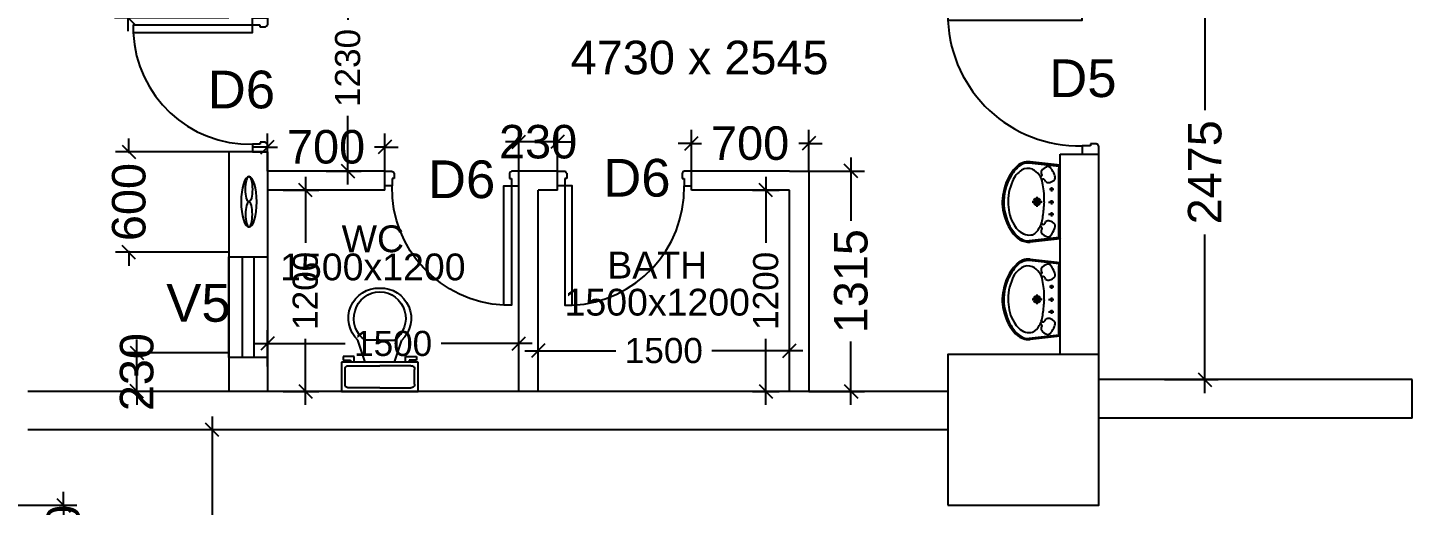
# Model space of a CAD drawing. Extents: x 7897917 to 8423973, y -6487334 to -6173396.
# Drawn here: x 7919524 to 7927784, y -6345080 to -6342230 of the extents above; entities that cross this region are included whole.
import ezdxf
from ezdxf.enums import TextEntityAlignment as Align

# ---------------------------------------------------------------- set-up
doc = ezdxf.new("R2010")
doc.units = 0
doc.header["$LTSCALE"] = 600
doc.header["$MEASUREMENT"] = 0
doc.header["$PDMODE"] = 35
doc.layers.get('0').update_dxf_attribs({"linetype": 'CONTINUOUS'})
doc.layers.get('Defpoints').update_dxf_attribs({"linetype": 'CONTINUOUS'})
for name, color, linetype in [('DOOR', 32, 'CONTINUOUS'), ('Exaust', 8, 'CONTINUOUS'), ('joinery', 7, 'CONTINUOUS'), ('LA-column', 3, 'CONTINUOUS'), ('Room Dim', 1, 'CONTINUOUS'), ('T Wall', 8, 'CONTINUOUS'), ('TEXT', 6, 'CONTINUOUS'), ('Toi-Euip', 8, 'CONTINUOUS'), ('toi-fix', 46, 'CONTINUOUS'), ('Walls', 7, 'CONTINUOUS'), ('WIN', 151, 'CONTINUOUS'), ('Working Dim', 5, 'CONTINUOUS')]:
    doc.layers.add(name, color=color, linetype=linetype)
doc.styles.add('ari', font='arial.ttf')
doc.styles.add('ARIAL', font='arial.ttf')
doc.dimstyles.new('int. dim', dxfattribs={"dimtxt": 450, "dimasz": 80, "dimexe": 80, "dimexo": 0, "dimgap": 70, "dimtad": 0, "dimdec": 0, "dimzin": 12, "dimdsep": 46, "dimtxsty": 'ari', "dimblk": 'OBLIQUE', "dimcen": 2, "dimdle": 80, "dimclrd": 256, "dimclre": 256, "dimclrt": 6, "dimadec": 0, "dimazin": 0, "dimtfac": 1, "dimtdec": 0, "dimtix": 1, "dimtmove": 2, "dimatfit": 3, "dimfxl": 1, "dimtolj": 1, "dimtzin": 0, "dimlwd": -1, "dimlwe": -1, "dimarcsym": 0})

# ---------------------------------------------------------------- blocks, each defined once
blk = doc.blocks.new('Z$W@#1841')
at = {"layer": 'DOOR'}
for p, q in [((-267.6, -167.4), (-317.3, -167.4)), ((-317.3, -167.4), (-317.3, -267.4)), ((-267.6, -217.9), (-267.6, -167.4)), ((-254.1, -217.9), (-267.6, -217.9)), ((-254.1, -253.9), (-254.1, -217.9)), ((519.5, -253.9), (519.5, -217.9)), ((519.5, -217.9), (533, -217.9)), ((533, -217.9), (533, -167.4)), ((533, -167.4), (582.7, -167.4)), ((582.7, -167.4), (582.7, -267.4)), ((-317.3, -267.4), (-267.6, -267.4)), ((-267.6, -267.4), (-267.6, -265.2)), ((-254.1, -253.9), (-256.3, -253.9)), ((519.5, -253.9), (521.7, -253.9)), ((533, -267.4), (533, -265.2)), ((582.7, -267.4), (533, -267.4))]:
    blk.add_line(p, q, dxfattribs=at)
blk.add_lwpolyline([(482.5, 633.2), (482.5, -167.4), (533, -167.4), (533, 633.2)], close=True, dxfattribs=at)
at = {"layer": 'DOOR', "color": 145}
blk.add_arc((518.4, -152.1), 786.1, 92.61772, 181.11293, dxfattribs=at)
at = {"layer": 'DOOR'}
for centre, start, end in [((-267.6, -253.9), 270, 0), ((533, -253.9), 180, 270)]:
    blk.add_arc(centre, 11.2, start, end, dxfattribs=at)
blk = doc.blocks.new('A$C70ED7303')
at = {"layer": 'toi-fix', "color": 8}
for p, q in [((0, 0), (229, 0)), ((229, 0), (229, -174.4)), ((-229, 0), (0, 0)), ((-229, -174.4), (-229, 0)), ((-207.2, -43.6), (-207.2, -130.8)), ((0, -21.8), (-185.4, -21.8)), ((0, -21.8), (185.4, -21.8)), ((207.2, -43.6), (207.2, -130.8)), ((-185.4, -152.6), (0, -152.6)), ((185.4, -152.6), (0, -152.6)), ((229, -174.4), (-229, -174.4)), ((-218.1, -207.2), (-218.1, -185.4)), ((-218.1, -185.4), (-174.4, -185.4)), ((-152.6, -207.2), (-218.1, -207.2)), ((-174.4, -185.4), (-174.4, -174.4)), ((-152.6, -174.4), (-152.6, -207.2)), ((-87.2, -174.4), (-130.8, -305.3)), ((87.2, -174.4), (130.8, -305.3)), ((152.6, -174.4), (152.6, -207.2)), ((152.6, -207.2), (218.1, -207.2)), ((174.4, -185.4), (174.4, -174.4)), ((218.1, -185.4), (174.4, -185.4)), ((218.1, -207.2), (218.1, -185.4)), ((0, -305.3), (-87.2, -305.3)), ((0, -305.3), (87.2, -305.3))]:
    blk.add_line(p, q, dxfattribs=at)
for centre, major_axis, start_param, end_param in [((-188.1, -40.9), (13.6, -13.6), 2.214297, 4.068888), ((188.1, -40.9), (13.6, -13.6), 0.643501, 2.498091), ((-188.1, -133.6), (-13.6, -13.6), 5.35589, 7.21048), ((188.1, -133.6), (-13.6, -13.6), 0.643501, 2.498091), ((-6.6, -436.2), (-127.6, -127.6), 4.686239, 7.105146), ((4.7, -435.5), (-112.7, -112.7), 4.541602, 7.039318), ((6.6, -436.2), (55.8, -171.6), -0.351019, 2.067888), ((-4.7, -435.5), (-112.7, -112.7), 0.814663, 3.31238)]:
    blk.add_ellipse(centre, major_axis=major_axis, ratio=1, start_param=start_param, end_param=end_param, dxfattribs=at)
blk = doc.blocks.new('A$C4D064DB7')
at = {"layer": 'Toi-Euip', "color": 8}
for p, q in [((-219.3, -1), (-239.3, 178)), ((-212.3, 5.4), (-232.3, 184.5)), ((0.9, 167), (0.9, 107.5)), ((212.2, 4.9), (232.3, 184.5)), ((219.2, -1), (239.3, 178)), ((-28.5, 137.9), (30, 137.9)), ((-204.6, 8.3), (200.4, 8.3)), ((-61.3, 51.7), (-86.8, 51.7)), ((-73.1, 68.7), (-73.1, 37.2)), ((11.1, 51.7), (-14.3, 51.7)), ((-0.6, 68.7), (-0.6, 37.2)), ((87.9, 51.7), (62.5, 51.7)), ((76.2, 63.6), (76.2, 37.2)), ((-219.3, -1), (219.2, -1))]:
    blk.add_line(p, q, dxfattribs=at)
for centre, radius in [((0.9, 137.9), 20.9), ((0.9, 137.9), 15), ((0.9, 137.9), 10.5), ((-73.1, 51.7), 6.23), ((-0.6, 51.7), 6.23), ((76.2, 51.7), 6.23)]:
    blk.add_circle(centre, radius, dxfattribs=at)
for centre, radius, start, end in [((-15, 63.3), 278.1, 103.68007, 133.11994), ((0.4, 42.8), 293.4, 66.19508, 111.84971), ((-3.7, 79.1), 265.8, 77.13905, 106.85156), ((11, 56.9), 284.8, 46.38455, 81.02297), ((-135.9, 190.3), 102.7, 132.34, 168.55208), ((-115.7, 175.3), 119.3, 121.84149, 151.21457), ((-79.5, 166.9), 122.1, 117.7975, 160.69461), ((-52.1, 129.5), 194.1, 106.98939, 130.68541), ((-12.7, 69.4), 239.9, 90.51874, 121.0564), ((4.5, 21.6), 288.4, 65.41071, 93.84539), ((17.4, 64.4), 266.9, 46.21733, 67.66735), ((74.5, 158), 135.4, 31.86033, 68.31323), ((140.9, 188.9), 91.5, 357.2238, 48.08952), ((143.8, 190.8), 96.4, 352.39424, 48.61688), ((-159.3, 187.8), 80.7, 163.23918, 186.99591), ((-156.9, 191.3), 75.7, 146.79114, 185.14021), ((-105.8, 184.4), 91.8, 165.58544, 192.65463), ((98.1, 210.4), 106.4, 278.02022, 335.02213), ((131.4, 192.6), 68.8, 336.77794, 32.40806), ((-154.2, 64.6), 55.1, 124.96691, 161.64959), ((-124.3, 195.5), 77.6, 203.69295, 246.38132), ((-174.7, 96.4), 17.3, 50.46419, 129.5358), ((-157.9, 115.7), 8.33, 226.04031, 306.10739), ((-73.6, 263.8), 161.7, 239.59023, 265.97193), ((-156.5, 116.7), 8.45, 294.51045, 30.32874), ((-126.4, 102.5), 8.28, 83.15264, 217.30389), ((-110.1, 109.7), 26, 208.27151, 253.61398), ((-144.2, 69.4), 30.9, 343.96544, 29.92088), ((33.5, 869.5), 776.1, 261.22276, 267.52001), ((-3.1, 803.8), 709.6, 270.24313, 275.54823), ((44.3, 384), 287.3, 274.2321, 283.82674), ((146.2, 69.4), 30.9, 150.07912, 196.03456), ((112.1, 109.7), 26, 286.38602, 331.72849), ((129.6, 102.2), 7.16, 318.29837, 78.68026), ((157.9, 115.9), 7.49, 165.15228, 247.93068), ((159.9, 115.7), 8.33, 233.89261, 313.95969), ((176.7, 96.4), 17.3, 50.4642, 129.53581), ((156.2, 64.6), 55.1, 18.35041, 55.03309), ((-200, -15.1), 23.9, 101.14513, 143.7785), ((-188.7, 72.6), 20.1, 152.49081, 243.19095), ((-120.2, 149.2), 122.2, 230.59825, 250.41359), ((-145.6, 63.1), 33, 241.91921, 291.35614), ((-161, 71.5), 47.7, 305.0585, 347.19296), ((163, 71.5), 47.7, 192.80704, 234.9415), ((147.6, 63.1), 33, 248.64386, 298.08079), ((122.2, 149.2), 122.2, 289.58641, 309.40175), ((190.7, 72.6), 20.1, 296.80905, 27.50919), ((199.8, -16.6), 24.9, 38.74871, 88.57964)]:
    blk.add_arc(centre, radius, start, end, dxfattribs=at)
blk = doc.blocks.new('A$C153C7E87')
at = {"layer": 'Exaust', "color": 10, "extrusion": (0, 0, -1)}
for centre, major_axis, ratio in [((0, 0), (150.2, 0.1), 0.312125), ((-75.1, 0), (75.1, 0), 0.271389)]:
    blk.add_ellipse(centre, major_axis=major_axis, ratio=ratio, start_param=3.141593, end_param=9.424778, dxfattribs=at)
at = {"layer": 'Exaust', "color": 10}
blk.add_ellipse((75.1, 0), major_axis=(75.1, 0), ratio=0.271389, dxfattribs=at)
blk = doc.blocks.new('_Oblique')
at = {"color": 0, "linetype": 'ByBlock', "lineweight": -2}
blk.add_line((-0.5, -0.5), (0.5, 0.5), dxfattribs=at)
blk = doc.blocks.new('*D273')
at = {"layer": 'Defpoints', "color": 0, "transparency": 16777216}
for p in [(7924068.8, -6344157.7), (7922568.8, -6344304, -5.1), (7924068.8, -6344304, -5.1)]:
    blk.add_point(p, dxfattribs=at)
at = {"layer": 'Working Dim', "transparency": 16777216}
for p, q in [((7922568.8, -6344304), (7922568.8, -6344077.7)), ((7924068.8, -6344304), (7924068.8, -6344077.7)), ((7922488.8, -6344157.7), (7923032.1, -6344157.7)), ((7924148.8, -6344157.7), (7923605.4, -6344157.7))]:
    blk.add_line(p, q, dxfattribs=at)
at = {"layer": 'Working Dim', "transparency": 16777216, "xscale": 80, "yscale": 80, "zscale": 80, "rotation": 180}
blk.add_blockref('_Oblique', (7922568.8, -6344157.7), dxfattribs=at)
at = {"layer": 'Working Dim', "transparency": 16777216, "xscale": 80, "yscale": 80, "zscale": 80}
blk.add_blockref('_Oblique', (7924068.8, -6344157.7), dxfattribs=at)
at = {"layer": 'Working Dim', "color": 6, "transparency": 16777216, "insert": (7923318.8, -6344157.7), "char_height": 150, "attachment_point": 5, "style": 'ari'}
blk.add_mtext('\\A1;1500', dxfattribs=at)
blk = doc.blocks.new('*D274')
at = {"layer": 'Defpoints', "color": 0, "transparency": 16777216}
for p in [(7926306.3, -6341855.4, -8.8), (7926546.6, -6341855.4), (7926306.3, -6344330.4, 5.1)]:
    blk.add_point(p, dxfattribs=at)
at = {"layer": 'Working Dim', "transparency": 16777216}
for p, q in [((7926546.6, -6341775.4), (7926546.6, -6342721.8)), ((7926306.3, -6341855.4), (7926626.6, -6341855.4)), ((7926546.6, -6344410.4), (7926546.6, -6343464)), ((7926306.3, -6344330.4), (7926626.6, -6344330.4))]:
    blk.add_line(p, q, dxfattribs=at)
at = {"layer": 'Working Dim', "transparency": 16777216, "xscale": 80, "yscale": 80, "zscale": 80}
for p, rotation in [((7926546.6, -6341855.4), 90), ((7926546.6, -6344330.4), 270)]:
    blk.add_blockref('_Oblique', p, dxfattribs=dict(at, rotation=rotation))
at = {"layer": 'Working Dim', "color": 6, "transparency": 16777216, "insert": (7926546.6, -6343092.9), "char_height": 200, "attachment_point": 5, "rotation": 90, "style": 'ari'}
blk.add_mtext('\\A1;2475', dxfattribs=at)
blk = doc.blocks.new('*D275')
at = {"layer": 'Defpoints', "color": 0, "transparency": 16777216}
for p in [(7923847, -6343200.4, -5.1), (7923927.2, -6343200.4), (7923847, -6344400.4)]:
    blk.add_point(p, dxfattribs=at)
at = {"layer": 'Working Dim', "transparency": 16777216}
for p, q in [((7923927.2, -6343120.4), (7923927.2, -6343513.7)), ((7923847, -6343200.4), (7924007.2, -6343200.4)), ((7923927.2, -6344480.4), (7923927.2, -6344087.1)), ((7923847, -6344400.4), (7924007.2, -6344400.4))]:
    blk.add_line(p, q, dxfattribs=at)
at = {"layer": 'Working Dim', "transparency": 16777216, "xscale": 80, "yscale": 80, "zscale": 80}
for p, rotation in [((7923927.2, -6343200.4), 90), ((7923927.2, -6344400.4), 270)]:
    blk.add_blockref('_Oblique', p, dxfattribs=dict(at, rotation=rotation))
at = {"layer": 'Working Dim', "color": 6, "transparency": 16777216, "insert": (7923927.2, -6343800.4), "char_height": 150, "attachment_point": 5, "rotation": 90, "style": 'ari'}
blk.add_mtext('\\A1;1200', dxfattribs=at)
blk = doc.blocks.new('*D276')
at = {"layer": 'Defpoints', "color": 0, "transparency": 16777216}
for p in [(7922453.8, -6344115.4), (7920953.9, -6344251.3, 5.1), (7922453.8, -6344251.3, -5.1)]:
    blk.add_point(p, dxfattribs=at)
at = {"layer": 'Working Dim', "transparency": 16777216}
for p, q in [((7920953.9, -6344251.3), (7920953.9, -6344035.4)), ((7922453.8, -6344251.3), (7922453.8, -6344035.4)), ((7920873.9, -6344115.4), (7921417.2, -6344115.4)), ((7922533.8, -6344115.4), (7921990.5, -6344115.4))]:
    blk.add_line(p, q, dxfattribs=at)
at = {"layer": 'Working Dim', "transparency": 16777216, "xscale": 80, "yscale": 80, "zscale": 80, "rotation": 180}
blk.add_blockref('_Oblique', (7920953.9, -6344115.4), dxfattribs=at)
at = {"layer": 'Working Dim', "transparency": 16777216, "xscale": 80, "yscale": 80, "zscale": 80}
blk.add_blockref('_Oblique', (7922453.8, -6344115.4), dxfattribs=at)
at = {"layer": 'Working Dim', "color": 6, "transparency": 16777216, "insert": (7921703.8, -6344115.4), "char_height": 150, "attachment_point": 5, "style": 'ari'}
blk.add_mtext('\\A1;1500', dxfattribs=at)
blk = doc.blocks.new('*D277')
at = {"layer": 'Defpoints', "color": 0, "transparency": 16777216}
for p in [(7921047.9, -6343200.4, -5.1), (7921180.5, -6343200.4), (7921047.9, -6344400.4)]:
    blk.add_point(p, dxfattribs=at)
at = {"layer": 'Working Dim', "transparency": 16777216}
for p, q in [((7921180.5, -6343120.4), (7921180.5, -6343513.7)), ((7921047.9, -6343200.4), (7921260.5, -6343200.4)), ((7921180.5, -6344480.4), (7921180.5, -6344087.1)), ((7921047.9, -6344400.4), (7921260.5, -6344400.4))]:
    blk.add_line(p, q, dxfattribs=at)
at = {"layer": 'Working Dim', "transparency": 16777216, "xscale": 80, "yscale": 80, "zscale": 80}
for p, rotation in [((7921180.5, -6343200.4), 90), ((7921180.5, -6344400.4), 270)]:
    blk.add_blockref('_Oblique', p, dxfattribs=dict(at, rotation=rotation))
at = {"layer": 'Working Dim', "color": 6, "transparency": 16777216, "insert": (7921180.5, -6343800.4), "char_height": 150, "attachment_point": 5, "rotation": 90, "style": 'ari'}
blk.add_mtext('\\A1;1200', dxfattribs=at)
blk = doc.blocks.new('*D278')
at = {"layer": 'Defpoints', "color": 0, "transparency": 16777216}
for p in [(7921303.8, -6341855.4, -5.1), (7921433.3, -6341855.4), (7921303.8, -6343085.4, -5.1)]:
    blk.add_point(p, dxfattribs=at)
at = {"layer": 'Working Dim', "transparency": 16777216}
for p, q in [((7921433.3, -6341775.4), (7921433.3, -6342183.7)), ((7921303.8, -6341855.4), (7921513.3, -6341855.4)), ((7921433.3, -6343165.4), (7921433.3, -6342757)), ((7921303.8, -6343085.4), (7921513.3, -6343085.4))]:
    blk.add_line(p, q, dxfattribs=at)
at = {"layer": 'Working Dim', "transparency": 16777216, "xscale": 80, "yscale": 80, "zscale": 80}
for p, rotation in [((7921433.3, -6341855.4), 90), ((7921433.3, -6343085.4), 270)]:
    blk.add_blockref('_Oblique', p, dxfattribs=dict(at, rotation=rotation))
at = {"layer": 'Working Dim', "color": 6, "transparency": 16777216, "insert": (7921433.3, -6342470.4), "char_height": 150, "attachment_point": 5, "rotation": 90, "style": 'ari'}
blk.add_mtext('\\A1;1230', dxfattribs=at)
blk = doc.blocks.new('*D279')
at = {"layer": 'Defpoints', "color": 0, "transparency": 16777216}
for p in [(7921653.8, -6342942.2), (7920953.8, -6343085.4, -5.1), (7921653.8, -6343085.4, -5.1)]:
    blk.add_point(p, dxfattribs=at)
at = {"layer": 'Working Dim', "transparency": 16777216}
for p, q in [((7920953.8, -6343085.4), (7920953.8, -6342862.2)), ((7921653.8, -6343085.4), (7921653.8, -6342862.2)), ((7920953.8, -6342942.2), (7920873.8, -6342942.2)), ((7920953.8, -6342942.2), (7921014, -6342942.2)), ((7921653.8, -6342942.2), (7921593.6, -6342942.2)), ((7921653.8, -6342942.2), (7921733.8, -6342942.2))]:
    blk.add_line(p, q, dxfattribs=at)
at = {"layer": 'Working Dim', "transparency": 16777216, "xscale": 80, "yscale": 80, "zscale": 80}
blk.add_blockref('_Oblique', (7920953.8, -6342942.2), dxfattribs=at)
at = {"layer": 'Working Dim', "transparency": 16777216, "xscale": 80, "yscale": 80, "zscale": 80, "rotation": 180}
blk.add_blockref('_Oblique', (7921653.8, -6342942.2), dxfattribs=at)
at = {"layer": 'Working Dim', "color": 6, "transparency": 16777216, "insert": (7921303.8, -6342942.2), "char_height": 200, "attachment_point": 5, "style": 'ari'}
blk.add_mtext('\\A1;700', dxfattribs=at)
blk = doc.blocks.new('*D280')
at = {"layer": 'Defpoints', "color": 0, "transparency": 16777216}
for p in [(7922453.8, -6342911.7), (7922453.8, -6343085.4, -5.1), (7922683.8, -6343085.4, -5.1)]:
    blk.add_point(p, dxfattribs=at)
at = {"layer": 'Working Dim', "transparency": 16777216}
for p, q in [((7922453.8, -6343085.4), (7922453.8, -6342831.7)), ((7922683.8, -6343085.4), (7922683.8, -6342831.7)), ((7922453.8, -6342911.7), (7922373.8, -6342911.7)), ((7922683.8, -6342911.7), (7922453.8, -6342911.7)), ((7922683.8, -6342911.7), (7922763.8, -6342911.7))]:
    blk.add_line(p, q, dxfattribs=at)
at = {"layer": 'Working Dim', "transparency": 16777216, "xscale": 80, "yscale": 80, "zscale": 80}
blk.add_blockref('_Oblique', (7922453.8, -6342911.7), dxfattribs=at)
at = {"layer": 'Working Dim', "transparency": 16777216, "xscale": 80, "yscale": 80, "zscale": 80, "rotation": 180}
blk.add_blockref('_Oblique', (7922683.8, -6342911.7), dxfattribs=at)
at = {"layer": 'Working Dim', "color": 6, "transparency": 16777216, "insert": (7922568.8, -6342911.7), "char_height": 200, "attachment_point": 5, "style": 'ari'}
blk.add_mtext('\\A1;230', dxfattribs=at)
blk = doc.blocks.new('*D281')
at = {"layer": 'Defpoints', "color": 0, "transparency": 16777216}
for p in [(7924183.8, -6342920.3), (7923483.8, -6343085.4, -5.1), (7924183.8, -6343085.4, -5.1)]:
    blk.add_point(p, dxfattribs=at)
at = {"layer": 'Working Dim', "transparency": 16777216}
for p, q in [((7923483.8, -6343085.4), (7923483.8, -6342840.3)), ((7924183.8, -6343085.4), (7924183.8, -6342840.3)), ((7923483.8, -6342920.3), (7923403.8, -6342920.3)), ((7923483.8, -6342920.3), (7923544, -6342920.3)), ((7924183.8, -6342920.3), (7924123.6, -6342920.3)), ((7924183.8, -6342920.3), (7924263.8, -6342920.3))]:
    blk.add_line(p, q, dxfattribs=at)
at = {"layer": 'Working Dim', "transparency": 16777216, "xscale": 80, "yscale": 80, "zscale": 80}
blk.add_blockref('_Oblique', (7923483.8, -6342920.3), dxfattribs=at)
at = {"layer": 'Working Dim', "transparency": 16777216, "xscale": 80, "yscale": 80, "zscale": 80, "rotation": 180}
blk.add_blockref('_Oblique', (7924183.8, -6342920.3), dxfattribs=at)
at = {"layer": 'Working Dim', "color": 6, "transparency": 16777216, "insert": (7923833.8, -6342920.3), "char_height": 200, "attachment_point": 5, "style": 'ari'}
blk.add_mtext('\\A1;700', dxfattribs=at)
blk = doc.blocks.new('*D282')
at = {"layer": 'Defpoints', "color": 0, "transparency": 16777216}
for p in [(7924183.8, -6343085.4, -5.1), (7924183.8, -6344400.4, -5.1), (7924435.2, -6344400.4)]:
    blk.add_point(p, dxfattribs=at)
at = {"layer": 'Working Dim', "transparency": 16777216}
for p, q in [((7924435.2, -6343005.4), (7924435.2, -6343382.9)), ((7924183.8, -6343085.4), (7924515.2, -6343085.4)), ((7924435.2, -6344480.4), (7924435.2, -6344102.9)), ((7924183.8, -6344400.4), (7924515.2, -6344400.4))]:
    blk.add_line(p, q, dxfattribs=at)
at = {"layer": 'Working Dim', "transparency": 16777216, "xscale": 80, "yscale": 80, "zscale": 80}
for p, rotation in [((7924435.2, -6343085.4), 90), ((7924435.2, -6344400.4), 270)]:
    blk.add_blockref('_Oblique', p, dxfattribs=dict(at, rotation=rotation))
at = {"layer": 'Working Dim', "color": 6, "transparency": 16777216, "insert": (7924435.2, -6343742.9), "char_height": 200, "attachment_point": 5, "rotation": 90, "style": 'ari'}
blk.add_mtext('\\A1;1315', dxfattribs=at)
blk = doc.blocks.new('*D294')
at = {"layer": 'Defpoints', "color": 0, "transparency": 16777216}
for p in [(7920624.2, -6344630.4), (7921127.8, -6344630.4, 0.1), (7921127.8, -6350925.5, 7.3)]:
    blk.add_point(p, dxfattribs=at)
at = {"layer": 'Working Dim', "transparency": 16777216}
for p, q in [((7920624.2, -6344550.4), (7920624.2, -6347408)), ((7921127.8, -6344630.4), (7920544.2, -6344630.4)), ((7920624.2, -6351005.5), (7920624.2, -6348147.9)), ((7921127.8, -6350925.5), (7920544.2, -6350925.5))]:
    blk.add_line(p, q, dxfattribs=at)
at = {"layer": 'Working Dim', "transparency": 16777216, "xscale": 80, "yscale": 80, "zscale": 80}
for p, rotation in [((7920624.2, -6344630.4), 90), ((7920624.2, -6350925.5), 270)]:
    blk.add_blockref('_Oblique', p, dxfattribs=dict(at, rotation=rotation))
at = {"layer": 'Working Dim', "color": 6, "transparency": 16777216, "insert": (7920624.2, -6347777.9), "char_height": 200, "attachment_point": 5, "rotation": 90, "style": 'ari'}
blk.add_mtext('\\A1;6295', dxfattribs=at)
blk = doc.blocks.new('*D318')
at = {"layer": 'Defpoints', "color": 0, "transparency": 16777216}
for p in [(7919003.9, -6345080.5, -10.3), (7919003.9, -6345540.5, -10.3), (7919736.9, -6345540.5)]:
    blk.add_point(p, dxfattribs=at)
at = {"layer": 'Working Dim', "transparency": 16777216}
for p, q in [((7919736.9, -6345080.5), (7919736.9, -6345000.5)), ((7919003.9, -6345080.5), (7919816.9, -6345080.5)), ((7919736.9, -6345080.5), (7919736.9, -6345540.5)), ((7919003.9, -6345540.5), (7919816.9, -6345540.5)), ((7919736.9, -6345540.5), (7919736.9, -6345620.5))]:
    blk.add_line(p, q, dxfattribs=at)
at = {"layer": 'Working Dim', "transparency": 16777216, "xscale": 80, "yscale": 80, "zscale": 80}
for p, rotation in [((7919736.9, -6345080.5), 270), ((7919736.9, -6345540.5), 90)]:
    blk.add_blockref('_Oblique', p, dxfattribs=dict(at, rotation=rotation))
at = {"layer": 'Working Dim', "color": 6, "transparency": 16777216, "insert": (7919736.9, -6345310.5), "char_height": 200, "attachment_point": 5, "rotation": 90, "style": 'ari'}
blk.add_mtext('\\A1;460', dxfattribs=at)
blk = doc.blocks.new('*D477')
at = {"layer": 'Defpoints', "color": 0, "transparency": 16777216}
for p in [(7923847, -6343200.4, -5.1), (7923927.2, -6343200.4), (7923847, -6344400.4)]:
    blk.add_point(p, dxfattribs=at)
at = {"layer": 'Working Dim', "transparency": 16777216}
for p, q in [((7923927.2, -6343120.4), (7923927.2, -6343513.7)), ((7923847, -6343200.4), (7924007.2, -6343200.4)), ((7923927.2, -6344480.4), (7923927.2, -6344087.1)), ((7923847, -6344400.4), (7924007.2, -6344400.4))]:
    blk.add_line(p, q, dxfattribs=at)
at = {"layer": 'Working Dim', "transparency": 16777216, "xscale": 80, "yscale": 80, "zscale": 80}
for p, rotation in [((7923927.2, -6343200.4), 90), ((7923927.2, -6344400.4), 270)]:
    blk.add_blockref('_Oblique', p, dxfattribs=dict(at, rotation=rotation))
at = {"layer": 'Working Dim', "color": 6, "transparency": 16777216, "insert": (7923927.2, -6343800.4), "char_height": 150, "attachment_point": 5, "rotation": 90, "style": 'ari'}
blk.add_mtext('\\A1;1200', dxfattribs=at)
blk = doc.blocks.new('*D478')
at = {"layer": 'Defpoints', "color": 0, "transparency": 16777216}
for p in [(7924183.8, -6343085.4, -5.1), (7924183.8, -6344400.4, -5.1), (7924435.2, -6344400.4)]:
    blk.add_point(p, dxfattribs=at)
at = {"layer": 'Working Dim', "transparency": 16777216}
for p, q in [((7924435.2, -6343005.4), (7924435.2, -6343382.9)), ((7924183.8, -6343085.4), (7924515.2, -6343085.4)), ((7924435.2, -6344480.4), (7924435.2, -6344102.9)), ((7924183.8, -6344400.4), (7924515.2, -6344400.4))]:
    blk.add_line(p, q, dxfattribs=at)
at = {"layer": 'Working Dim', "transparency": 16777216, "xscale": 80, "yscale": 80, "zscale": 80}
for p, rotation in [((7924435.2, -6343085.4), 90), ((7924435.2, -6344400.4), 270)]:
    blk.add_blockref('_Oblique', p, dxfattribs=dict(at, rotation=rotation))
at = {"layer": 'Working Dim', "color": 6, "transparency": 16777216, "insert": (7924435.2, -6343742.9), "char_height": 200, "attachment_point": 5, "rotation": 90, "style": 'ari'}
blk.add_mtext('\\A1;1315', dxfattribs=at)
blk = doc.blocks.new('*D1116')
at = {"layer": 'Defpoints', "color": 0, "transparency": 16777216}
for p in [(7920175.2, -6344170.5), (7920723.9, -6344170.5), (7920723.9, -6344400.4)]:
    blk.add_point(p, dxfattribs=at)
at = {"layer": 'Working Dim', "transparency": 16777216}
for p, q in [((7920175.2, -6344170.5), (7920175.2, -6344090.5)), ((7920723.9, -6344170.5), (7920095.2, -6344170.5)), ((7920175.2, -6344400.4), (7920175.2, -6344170.5)), ((7920723.9, -6344400.4), (7920095.2, -6344400.4)), ((7920175.2, -6344400.4), (7920175.2, -6344480.4))]:
    blk.add_line(p, q, dxfattribs=at)
at = {"layer": 'Working Dim', "transparency": 16777216, "xscale": 80, "yscale": 80, "zscale": 80}
for p, rotation in [((7920175.2, -6344170.5), 270), ((7920175.2, -6344400.4), 90)]:
    blk.add_blockref('_Oblique', p, dxfattribs=dict(at, rotation=rotation))
at = {"layer": 'Working Dim', "color": 6, "transparency": 16777216, "insert": (7920175.2, -6344285.5), "char_height": 200, "attachment_point": 5, "rotation": 90, "style": 'ari'}
blk.add_mtext('\\A1;230', dxfattribs=at)
blk = doc.blocks.new('*D1117')
at = {"layer": 'Defpoints', "color": 0, "transparency": 16777216}
for p in [(7920128, -6342970.4), (7920723.9, -6342970.4), (7920723.9, -6343570.5)]:
    blk.add_point(p, dxfattribs=at)
at = {"layer": 'Working Dim', "transparency": 16777216}
for p, q in [((7920128, -6342970.4), (7920128, -6342890.4)), ((7920723.9, -6342970.4), (7920048, -6342970.4)), ((7920128, -6342970.4), (7920128, -6342979.3)), ((7920723.9, -6343570.5), (7920048, -6343570.5)), ((7920128, -6343570.5), (7920128, -6343561.6)), ((7920128, -6343570.5), (7920128, -6343650.5))]:
    blk.add_line(p, q, dxfattribs=at)
at = {"layer": 'Working Dim', "transparency": 16777216, "xscale": 80, "yscale": 80, "zscale": 80}
for p, rotation in [((7920128, -6342970.4), 270), ((7920128, -6343570.5), 90)]:
    blk.add_blockref('_Oblique', p, dxfattribs=dict(at, rotation=rotation))
at = {"layer": 'Working Dim', "color": 6, "transparency": 16777216, "insert": (7920128, -6343270.5), "char_height": 200, "attachment_point": 5, "rotation": 90, "style": 'ari'}
blk.add_mtext('\\A1;600', dxfattribs=at)
blk = doc.blocks.new('*D1118')
at = {"layer": 'Defpoints', "color": 0, "transparency": 16777216}
for p in [(7920122.3, -6341310.3), (7920723.9, -6341310.3), (7920723.9, -6342170.4)]:
    blk.add_point(p, dxfattribs=at)
at = {"layer": 'Working Dim', "transparency": 16777216}
for p, q in [((7920122.3, -6341230.3), (7920122.3, -6341449.6)), ((7920723.9, -6341310.3), (7920042.3, -6341310.3)), ((7920122.3, -6342250.4), (7920122.3, -6342031)), ((7920723.9, -6342170.4), (7920042.3, -6342170.4))]:
    blk.add_line(p, q, dxfattribs=at)
at = {"layer": 'Working Dim', "transparency": 16777216, "xscale": 80, "yscale": 80, "zscale": 80}
for p, rotation in [((7920122.3, -6341310.3), 90), ((7920122.3, -6342170.4), 270)]:
    blk.add_blockref('_Oblique', p, dxfattribs=dict(at, rotation=rotation))
at = {"layer": 'Working Dim', "color": 6, "transparency": 16777216, "insert": (7920122.3, -6341740.3), "char_height": 200, "attachment_point": 5, "rotation": 90, "style": 'ari'}
blk.add_mtext('\\A1;860', dxfattribs=at)

msp = doc.modelspace()

# ---------------------------------------------------------------- linework, layer by layer
at = {"layer": 'LA-column', "color": 2, "elevation": 7.743}
msp.add_lwpolyline([(7925014.042, -6345080.366), (7925914.042, -6345080.366), (7925914.042, -6344180.366), (7925014.042, -6344180.366)], close=True, dxfattribs=at)
at = {"layer": 'T Wall', "color": 6, "linetype": 'Continuous'}
for p, q in [((7921653.771, -6343085.396), (7920953.771, -6343085.396)), ((7921653.771, -6343200.396), (7921653.771, -6343085.396)), ((7922568.771, -6343085.396), (7922453.771, -6343085.396)), ((7922453.771, -6343200.396), (7922453.771, -6343085.396)), ((7922683.771, -6343085.396), (7922453.771, -6343085.396)), ((7922683.771, -6343200.396), (7922683.771, -6343085.396)), ((7924068.771, -6343085.396), (7923483.771, -6343085.396)), ((7923483.771, -6343200.396), (7923483.771, -6343085.396)), ((7921653.771, -6343200.396), (7920953.771, -6343200.396)), ((7922453.771, -6344400.396), (7922453.771, -6343200.396)), ((7922568.771, -6344400.396), (7922568.771, -6343200.396)), ((7922683.771, -6343200.396), (7922568.771, -6343200.396)), ((7924068.771, -6343200.396), (7923483.771, -6343200.396))]:
    msp.add_line(p, q, dxfattribs=at)
at = {"layer": 'T Wall', "color": 6, "linetype": 'Continuous', "ltscale": 10000}
for points in [[(7924068.771, -6343085.396), (7924183.771, -6343085.396), (7924183.771, -6344400.396)], [(7924068.771, -6343085.396), (7924183.771, -6343085.396), (7924183.771, -6344400.396)], [(7924068.771, -6344400.396), (7924068.771, -6343200.396)], [(7924068.771, -6344400.396), (7924068.771, -6343200.396)]]:
    msp.add_lwpolyline(points, dxfattribs=at)
at = {"layer": 'Walls'}
for p, q in [((7920723.907, -6342970.396), (7920723.907, -6344400.396)), ((7920953.907, -6342970.396), (7920723.907, -6342970.396)), ((7920953.907, -6342970.396), (7920953.907, -6344400.396))]:
    msp.add_line(p, q, dxfattribs=at)
at = {"layer": 'Walls', "linetype": 'Continuous'}
for p, q in [((7925683.907, -6344180.366), (7925683.907, -6342985.396)), ((7925683.907, -6342985.396), (7925913.907, -6342985.396)), ((7925913.907, -6344180.366), (7925913.907, -6342985.396)), ((7925014.042, -6344400.396), (7919523.907, -6344400.396)), ((7927783.892, -6344330.426), (7925913.907, -6344330.426)), ((7927783.892, -6344560.426), (7927783.892, -6344330.356)), ((7927783.892, -6344560.426), (7925914.042, -6344560.426)), ((7925014.042, -6344630.366), (7919523.907, -6344630.396))]:
    msp.add_line(p, q, dxfattribs=at)
at = {"layer": 'WIN', "linetype": 'Continuous'}
for points in [[(7920723.817, -6344197.541), (7920723.817, -6343597.541), (7920953.817, -6343597.541), (7920953.817, -6344197.541)], [(7920805.158, -6344197.541), (7920805.158, -6343597.541), (7920872.476, -6343597.541), (7920872.476, -6344197.541)]]:
    msp.add_lwpolyline(points, close=True, dxfattribs=at)

# ---------------------------------------------------------------- block references
at = {"layer": 'DOOR', "linetype": 'Continuous', "rotation": 90}
msp.add_blockref('Z$W@#1841', (7925646.499, -6342668.112), dxfattribs=at)
at = {"layer": 'DOOR', "linetype": 'Continuous', "yscale": 0.8887360580265522, "zscale": 0.8887360580265522}
for p, xscale, rotation in [((7920716.252, -6342688.276), 0.8887360580265522, 90), ((7921935.891, -6343323.051), -0.8887360580265522, 180), ((7923201.652, -6343323.051), 0.8887360580265522, 180)]:
    msp.add_blockref('Z$W@#1841', p, dxfattribs=dict(at, xscale=xscale, rotation=rotation))
at = {"layer": 'Exaust', "linetype": 'Continuous', "rotation": 90}
msp.add_blockref('A$C153C7E87', (7920843.817, -6343269.186), dxfattribs=at)
at = {"layer": 'toi-fix', "rotation": 90}
for p in [(7925682.893, -6343269.903), (7925682.893, -6343851.733)]:
    msp.add_blockref('A$C4D064DB7', p, dxfattribs=at)
at = {"layer": 'toi-fix', "linetype": 'Continuous', "xscale": -1, "rotation": 180}
msp.add_blockref('A$C70ED7303', (7921624.387, -6344400.396), dxfattribs=at)

# ---------------------------------------------------------------- texts
at = {"layer": 'joinery', "style": 'ari'}
for s, p in [('D5', (7925617.824, -6342644.114, -10.262)), ('D6', (7920598.039, -6342711.499)), ('D6', (7921911.685, -6343247.199, -5.131)), ('D6', (7922957.277, -6343238.199, -5.131))]:
    msp.add_text(s, height=225, dxfattribs=at).set_placement(p)
msp.add_text('V5', height=225, dxfattribs=at).set_placement((7920542.658, -6343984.888), align=Align.CENTER)
at = {"layer": 'Room Dim', "style": 'ARIAL'}
for s, height, p in [('4730 x 2545', 200, (7923532.441, -6342507.785)), ('1500x1200', 160, (7921582.955, -6343737.733)), ('1500x1200', 160, (7923279.526, -6343948.113))]:
    msp.add_text(s, height=height, dxfattribs=at).set_placement(p, align=Align.CENTER)
at = {"layer": 'TEXT', "color": 7, "style": 'ARIAL'}
for s, p in [('WC', (7921582.955, -6343569.879)), ('BATH', (7923279.526, -6343727.003))]:
    msp.add_text(s, height=160, dxfattribs=at).set_placement(p, align=Align.CENTER)

# ---------------------------------------------------------------- dimensions: what is measured, and where the dimension line sits
at = {"layer": 'Working Dim'}
for base, p1, p2, angle, override, picture, middle in [((7920122.328, -6341310.252), (7920723.907, -6342170.374), (7920723.907, -6341310.252), 90, {"dimtxt": 200, "dimarcsym": 1}, '*D1118', (7920122.328, -6341740.313)), ((7921433.279, -6341855.353), (7921303.771, -6343085.396, -5.131), (7921303.771, -6341855.353, -5.131), 90, {"dimtxt": 150}, '*D278', (7921433.279, -6342470.374)), ((7926546.615, -6341855.353), (7926306.255, -6344330.426, 5.131), (7926306.255, -6341855.353, -8.82), 90, {"dimtxt": 200}, '*D274', (7926546.615, -6343092.89)), ((7920127.999, -6342970.396), (7920723.907, -6343570.541), (7920723.907, -6342970.396), 90, {"dimtxt": 200, "dimarcsym": 1}, '*D1117', (7920127.999, -6343270.469)), ((7924435.242, -6344400.396), (7924183.771, -6343085.396, -5.131), (7924183.771, -6344400.396, -5.131), 90, {"dimtxt": 200}, '*D282', (7924435.242, -6343742.896)), ((7924435.242, -6344400.396), (7924183.771, -6343085.396, -5.131), (7924183.771, -6344400.396, -5.131), 90, {"dimtxt": 200}, '*D478', (7924435.242, -6343742.896)), ((7921180.499, -6343200.396), (7921047.937, -6344400.396), (7921047.937, -6343200.396, -5.131), 90, {"dimtxt": 150}, '*D277', (7921180.499, -6343800.396)), ((7923927.182, -6343200.396), (7923846.957, -6344400.396), (7923846.957, -6343200.396, -5.131), 90, {"dimtxt": 150}, '*D275', (7923927.182, -6343800.396)), ((7923927.182, -6343200.396), (7923846.957, -6344400.396), (7923846.957, -6343200.396, -5.131), 90, {"dimtxt": 150}, '*D477', (7923927.182, -6343800.396)), ((7920175.162, -6344170.541), (7920723.907, -6344400.396), (7920723.907, -6344170.541), 90, {"dimtxt": 200, "dimarcsym": 1}, '*D1116', (7920175.162, -6344285.469)), ((7920624.229, -6344630.387), (7921127.763, -6350925.496, 7.333), (7921127.752, -6344630.387, 0.129), 90, {"dimtxt": 200}, '*D294', (7920624.229, -6347777.942)), ((7919736.869, -6345540.536, 5.131), (7919003.907, -6345080.519, -5.142), (7919003.907, -6345540.536, -5.142), 270, {"dimtxt": 200}, '*D318', (7919736.869, -6345310.528, 5.131))]:
    dim = msp.add_linear_dim(base=base, p1=p1, p2=p2, angle=angle, dimstyle='int. dim', override=override, dxfattribs=at)
    dim.commit()
    dim.dimension.update_dxf_attribs({"geometry": picture, "text_midpoint": middle})
for base, p1, p2, override, picture, middle in [((7921653.771, -6342942.214), (7920953.771, -6343085.396, -5.131), (7921653.771, -6343085.396, -5.131), {"dimtxt": 200}, '*D279', (7921303.771, -6342942.214)), ((7922453.771, -6342911.677), (7922683.771, -6343085.396, -5.131), (7922453.771, -6343085.396, -5.131), {"dimtxt": 200}, '*D280', (7922568.771, -6342911.677)), ((7924183.771, -6342920.317), (7923483.771, -6343085.396, -5.131), (7924183.771, -6343085.396, -5.131), {"dimtxt": 200}, '*D281', (7923833.771, -6342920.317)), ((7922453.771, -6344115.397), (7920953.907, -6344251.274, 5.131), (7922453.771, -6344251.274, -5.131), {"dimtxt": 150}, '*D276', (7921703.839, -6344115.397)), ((7924068.771, -6344157.651), (7922568.771, -6344304.003, -5.131), (7924068.771, -6344304.003, -5.131), {"dimtxt": 150}, '*D273', (7923318.771, -6344157.651))]:
    dim = msp.add_linear_dim(base=base, p1=p1, p2=p2, dimstyle='int. dim', override=override, dxfattribs=at)
    dim.commit()
    dim.dimension.update_dxf_attribs({"geometry": picture, "text_midpoint": middle})

doc.saveas('drawing.dxf')
